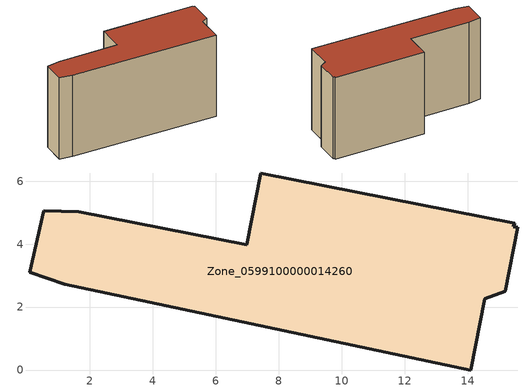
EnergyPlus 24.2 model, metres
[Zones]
Zone_0599100000014260
 floor ground (C_G): 15.59,4.53 15.19,2.51 14.55,2.27 14.1,0 1.19,2.72 0.09,3.11 0.52,5.07 1.65,5.03 6.98,3.98 7.43,6.26 15.49,4.66 15.45,4.56 z0
 wall outside (C_F): 6.98,3.98 1.65,5.03 0.52,5.07 0.09,3.11 1.19,2.72 14.1,0 14.55,2.27 15.19,2.51 15.59,4.53 15.45,4.56 15.49,4.66 7.43,6.26 6.98,3.98 z0:7.79
 roof outside (C_R): 15.19,2.51 15.59,4.53 15.45,4.56 15.49,4.66 7.43,6.26 6.98,3.98 1.65,5.03 0.52,5.07 0.09,3.11 1.19,2.72 14.1,0 14.55,2.27 z7.79
[BUILDING]
Pand.0599100000014260: North Axis=0; Terrain=City; Loads Convergence Tolerance Value=0.04; Temperature Convergence Tolerance Value=0.4; Solar Distribution=FullExterior; Maximum Number of Warmup Days=25; Minimum Number of Warmup Days=1
[Site:Location]
Rotterdam.The.Hague.AP_ZH_NLD Design_Conditions: Latitude=51.96; Longitude=4.45; Time Zone=1; Elevation=-4.5
[SITE:GROUNDTEMPERATURE:BUILDINGSURFACE]
18, 18, 18, 18, 18, 18, 18, 18, 18, 18, 18, 18
[MATERIAL] Thermal Absorptance=0.9; Solar Absorptance=0.7; Visible Absorptance=0.7
Name | Roughness | Thickness | Conductivity | Density | Specific Heat
G.TI.1946 | MediumSmooth | 0.15 | 1 | 540 | 1210
F.TI.1946 | Rough | 0.3 | 0.857143 | 1920 | 840
R.TI.1946 | MediumRough | 0.2 | 0.1 | 1500 | 1000
[CONSTRUCTION]
C_G: G.TI.1946
C_F: F.TI.1946
C_R: R.TI.1946
[ZONE]
Zone_0599100000014260: Type=1; Multiplier=1; Ceiling Height=Autocalculate; Volume=Autocalculate; Floor Area=autocalculate; Part of Total Floor Area=Yes
[ZONEINFILTRATION:DESIGNFLOWRATE]
Infil_Zone_0599100000014260: Zone or ZoneList or Space or SpaceList=Zone_0599100000014260; Schedule=AlwaysOn; Design Flow Rate Calculation Method=Flow/Area; Flow Rate per Floor Area=0.003; Constant Term Coefficient=1; Temperature Term Coefficient=0; Velocity Term Coefficient=0; Velocity Squared Term Coefficient=0
[HVACTEMPLATE:ZONE:IDEALLOADSAIRSYSTEM]
Zone_0599100000014260: Maximum Heating Supply Air Temperature=50; Minimum Cooling Supply Air Temperature=13; Maximum Heating Supply Air Humidity Ratio=0.0156; Minimum Cooling Supply Air Humidity Ratio=0.0077; Heating Limit=NoLimit; Cooling Limit=NoLimit; Dehumidification Control Type=ConstantSensibleHeatRatio; Cooling Sensible Heat Ratio=0.7; Dehumidification Setpoint=60; Humidification Control Type=None; Humidification Setpoint=30; Outdoor Air Method=None; Outdoor Air Flow Rate per Person=0.00944; Outdoor Air Flow Rate per Zone Floor Area=0; Outdoor Air Flow Rate per Zone=0; Demand Controlled Ventilation Type=None; Outdoor Air Economizer Type=NoEconomizer; Heat Recovery Type=None; Sensible Heat Recovery Effectiveness=0.7; Latent Heat Recovery Effectiveness=0.65
[ZONECONTROL:THERMOSTAT]
ThermostatControl_Zone_0599100000014260: Zone or ZoneList=Zone_0599100000014260; Control Type Schedule=DualSetpointControlType; Control 1=Thermostat_Zone_0599100000014260; Temperature Difference Between Cutout And Setpoint=0
[THERMOSTATSETPOINT:DUALSETPOINT]
Thermostat_Zone_0599100000014260: Heating Setpoint Temperature Schedule=HeatingSetpoint_Zone_0599100000014260; Cooling Setpoint Temperature Schedule=CoolingSetpoint_Zone_0599100000014260
[SCHEDULE:COMPACT]
HeatingSetpoint_Zone_0599100000014260: Through: 12/31, For: AllDays, Until: 24:00, 21
CoolingSetpoint_Zone_0599100000014260: Through: 12/31, For: AllDays, Until: 24:00, 24
DualSetpointControlType: Through: 12/31, For: AllDays, Until: 24:00, 4
AlwaysOn: Through: 12/31, For: AllDays, Until: 24:00, 1
